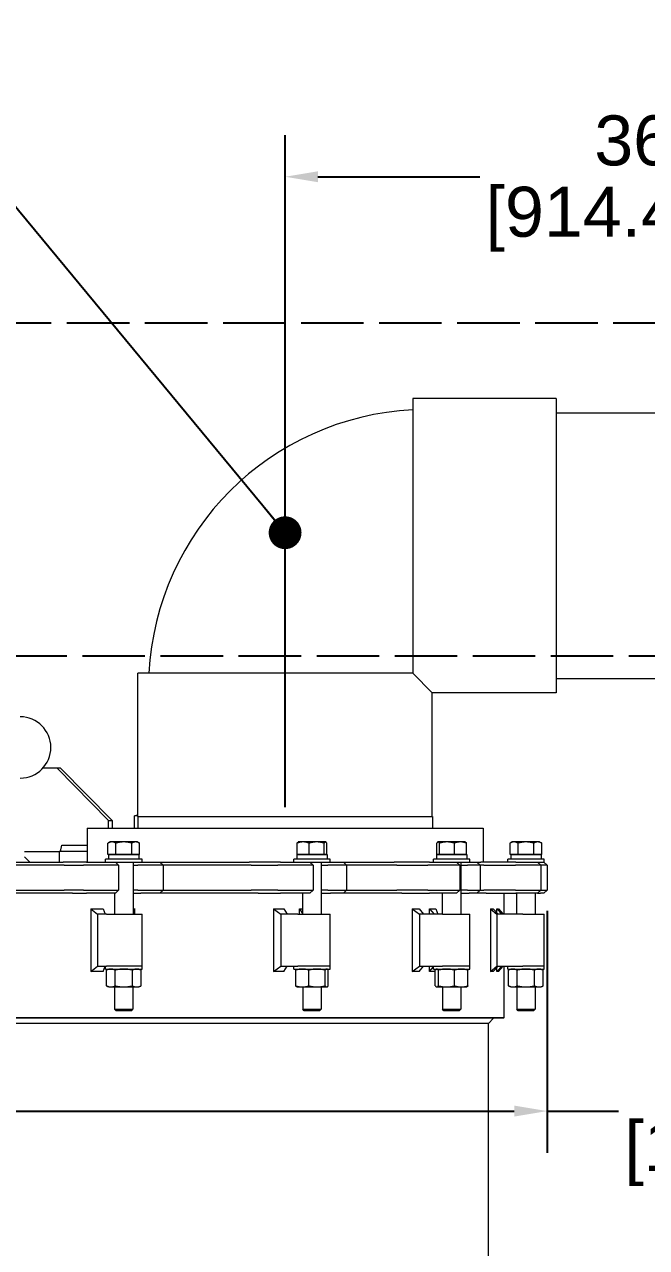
# Model space of a CAD drawing. Header units: inches. Extents: x 20 to 536, y 8 to 344.
# Drawn here: x 116.4 to 146.2, y 129.6 to 188.3 of the extents above; entities that cross this region are included whole.
import ezdxf

# ---------------------------------------------------------------- set-up
doc = ezdxf.new("R2010")
doc.units = ezdxf.units.IN
doc.header["$LTSCALE"] = 16
doc.header["$MEASUREMENT"] = 0
doc.linetypes.add('DASHED_SPACE', pattern=[0.2067, 0.1654, -0.0413])
for name, color, linetype, lineweight in [('Dimension (ANSI)', 7, 'Continuous', 25), ('Sketch Geometry (ANSI)', 7, 'Continuous', 25), ('Symbol (ANSI)', 7, 'Continuous', 25), ('Visible (ANSI)', 7, 'Continuous', 50)]:
    doc.layers.add(name, color=color, linetype=linetype, lineweight=lineweight)
doc.styles.add('MEMCOR Medium', font='arial.ttf')
doc.styles.add('Standard D-E', font='arial.ttf')
doc.dimstyles.new('Default (ANSI)', dxfattribs={"dimscale": 16, "dimtxt": 0.15, "dimasz": 0.098425, "dimexe": 0.125, "dimexo": 0.0625, "dimgap": 0.031496, "dimtad": 0, "dimtih": 1, "dimtoh": 1, "dimdec": 4, "dimrnd": 1e-08, "dimzin": 3, "dimdsep": 46, "dimlunit": 5, "dimtxsty": 'MEMCOR Medium', "dimcen": 0.09, "dimdle": 0.393701, "dimclrd": 256, "dimclre": 256, "dimclrt": 256, "dimadec": 0, "dimazin": 1, "dimtfac": 0.8, "dimtofl": 0, "dimtmove": 0, "dimatfit": 3, "dimfxl": 1, "dimfrac": 1, "dimtolj": 1, "dimtzin": 4, "dimlwd": -1, "dimlwe": -1, "dimarcsym": 0})
doc.dimstyles.new('in [mm] D-E NeptuneBenson', dxfattribs={"dimscale": 16, "dimtxt": 0.15, "dimasz": 0.098425, "dimexe": 0.125, "dimexo": 0.063, "dimgap": 0.031496, "dimtad": 0, "dimtih": 1, "dimtoh": 1, "dimdec": 4, "dimrnd": 1e-08, "dimzin": 3, "dimdsep": 46, "dimlunit": 5, "dimtxsty": 'Standard D-E', "dimcen": 0.09, "dimdle": 0.393701, "dimclrd": 256, "dimclre": 256, "dimclrt": 256, "dimadec": 1, "dimazin": 1, "dimtfac": 1, "dimtofl": 0, "dimtmove": 0, "dimatfit": 3, "dimfxl": 1, "dimfrac": 1, "dimtolj": 1, "dimtzin": 4, "dimlwd": -1, "dimlwe": -1, "dimarcsym": 0})
doc.dimstyles.new('in [mm] D-E NeptuneBenson$7', dxfattribs={"dimscale": 16, "dimtxt": 0.15, "dimasz": 0.098425, "dimexe": 0.125, "dimexo": 0.063, "dimgap": 0.031496, "dimtad": 0, "dimtih": 1, "dimtoh": 1, "dimdec": 4, "dimrnd": 1e-08, "dimzin": 3, "dimdsep": 46, "dimlunit": 5, "dimtxsty": 'Standard D-E', "dimcen": 0.09, "dimdle": 0.393701, "dimclrd": 256, "dimclre": 256, "dimclrt": 256, "dimadec": 1, "dimazin": 1, "dimtfac": 1, "dimtofl": 0, "dimtmove": 0, "dimatfit": 3, "dimfxl": 1, "dimfrac": 1, "dimtolj": 1, "dimtzin": 4, "dimlwd": -1, "dimlwe": -1, "dimarcsym": 0})

# ---------------------------------------------------------------- blocks, each defined once
blk = doc.blocks.new('*D21')
at = {"layer": 'Defpoints', "color": 0, "transparency": 16777216}
for p in [(128.869, 181.029), (164.869, 172.813), (128.869, 149.75)]:
    blk.add_point(p, dxfattribs=at)
at = {"layer": 'Dimension (ANSI)', "transparency": 16777216}
for p, q in [((128.869, 150.758), (128.869, 183.029)), ((164.869, 173.821), (164.869, 183.029)), ((130.444, 181.029), (138.203, 181.029)), ((163.294, 181.029), (155.536, 181.029))]:
    blk.add_line(p, q, dxfattribs=at)
for points in [[(130.444, 181.292), (130.444, 180.767), (128.869, 181.029)], [(163.294, 181.292), (163.294, 180.767), (164.869, 181.029)]]:
    blk.add_solid(points, dxfattribs=at)
at = {"layer": 'Dimension (ANSI)', "transparency": 16777216, "char_height": 2.4, "attachment_point": 5, "style": 'Standard D-E'}
for s, insert in [('\\A1; 36 in', (146.869, 182.759)), ('\\A1;[914.4 mm]', (146.869, 178.987))]:
    blk.add_mtext(s, dxfattribs=dict(at, insert=insert))
blk = doc.blocks.new('*D23')
at = {"layer": 'Defpoints', "color": 0, "transparency": 16777216}
for p in [(80.3, 146.78), (141.437, 146.78), (141.437, 136.165)]:
    blk.add_point(p, dxfattribs=at)
at = {"layer": 'Dimension (ANSI)', "transparency": 16777216}
for p, q in [((80.3, 145.78), (80.3, 134.165)), ((141.437, 145.78), (141.437, 134.165)), ((81.875, 136.165), (139.862, 136.165)), ((141.437, 136.165), (144.859, 136.165))]:
    blk.add_line(p, q, dxfattribs=at)
for points in [[(81.875, 136.428), (81.875, 135.903), (80.3, 136.165)], [(139.862, 136.428), (139.862, 135.903), (141.437, 136.165)]]:
    blk.add_solid(points, dxfattribs=at)
at = {"layer": 'Dimension (ANSI)', "transparency": 16777216, "char_height": 2.4, "attachment_point": 5, "style": 'MEMCOR Medium'}
for s, insert in [('\\A1; 61{\\H0.8x;\\S1#8;} in', (154.458, 138.634)), ('\\A1;[1552.9 mm]', (154.458, 134.123))]:
    blk.add_mtext(s, dxfattribs=dict(at, insert=insert))

msp = doc.modelspace()

# ---------------------------------------------------------------- linework, layer by layer
at = {"layer": 'Sketch Geometry (ANSI)', "linetype": 'DASHED_SPACE', "ltscale": 1.132117}
for p, q in [((24.8, 174.01031), (148.3565, 174.01031)), ((148.3565, 158.01031), (24.8, 158.01031))]:
    msp.add_line(p, q, dxfattribs=at)
at = {"layer": 'Visible (ANSI)', "linetype": 'Continuous', "lineweight": 18}
for p, q in [((134.99174, 170.37481), (134.99174, 157.18981)), ((141.86874, 170.37481), (134.99174, 170.37481)), ((141.86874, 170.37481), (141.86874, 156.25081)), ((141.86874, 169.68781), (157.61874, 169.68781)), ((134.99174, 157.18981), (121.80674, 157.18981)), ((121.80674, 150.31281), (121.80674, 157.18981)), ((134.99174, 157.18981), (135.93074, 156.25081)), ((141.86874, 156.93781), (157.61874, 156.93781)), ((141.86874, 156.25081), (135.93074, 156.25081)), ((135.93074, 150.31281), (135.93074, 156.25081)), ((117.93213, 152.62531), (117.24171, 152.62531)), ((118.10387, 152.62531), (117.93213, 152.62531)), ((117.93213, 152.62531), (120.39499, 150.12531)), ((120.56673, 150.12531), (118.10387, 152.62531)), ((121.80674, 150.37026), (121.65133, 150.33723)), ((120.39499, 150.12531), (120.56673, 150.12531)), ((120.39499, 149.75031), (120.39499, 150.12531)), ((120.56673, 150.12531), (120.56673, 149.75031)), ((121.80674, 150.33723), (121.65133, 150.33723)), ((121.65133, 149.75031), (121.65133, 150.33723)), ((121.80574, 150.31281), (135.93174, 150.31281)), ((121.80574, 150.31281), (121.80574, 149.75031)), ((135.93174, 150.31281), (135.93174, 149.75031)), ((119.36874, 149.75031), (138.36874, 149.75031)), ((119.36874, 149.75031), (119.36874, 148.12531)), ((138.36874, 149.75031), (138.36874, 148.12531)), ((116.36874, 148.62531), (118.02499, 148.62531)), ((119.36874, 148.62531), (118.02499, 148.62531)), ((118.02499, 148.62531), (118.02499, 148.12531)), ((118.10012, 148.62531), (118.15379, 148.93781)), ((118.15379, 148.93781), (119.36874, 148.93781)), ((120.37402, 148.48494), (120.37402, 149.03035)), ((120.4755, 149.08894), (120.37487, 149.03084)), ((120.56403, 149.08894), (120.4755, 149.08894)), ((121.13278, 149.08894), (120.56403, 149.08894)), ((120.75404, 148.48494), (120.75404, 149.03035)), ((121.70025, 149.08894), (121.13278, 149.08894)), ((121.51152, 148.48494), (121.51152, 149.03035)), ((121.7875, 149.08894), (121.70025, 149.08894)), ((121.7875, 149.08894), (121.88814, 149.03084)), ((121.88899, 148.48494), (121.88899, 149.03035)), ((129.44513, 148.48494), (129.44513, 149.03035)), ((129.50043, 149.08894), (129.49054, 149.08323)), ((129.73574, 149.08894), (129.50043, 149.08894)), ((130.38199, 149.08894), (129.73574, 149.08894)), ((130.02634, 148.48494), (130.02634, 149.03035)), ((130.80269, 149.08894), (130.38199, 149.08894)), ((130.73764, 148.48494), (130.73764, 149.03035)), ((130.81243, 149.08894), (130.80269, 149.08894)), ((130.81243, 149.08894), (130.82233, 149.08323)), ((130.86773, 148.48494), (130.86773, 149.03035)), ((136.14268, 148.48494), (136.14268, 149.03035)), ((136.19898, 149.08894), (136.18863, 149.08297)), ((136.20917, 149.08894), (136.19898, 149.08894)), ((136.63181, 149.08894), (136.20917, 149.08894)), ((136.27566, 148.48494), (136.27566, 149.03035)), ((137.27762, 149.08894), (136.63181, 149.08894)), ((136.98796, 148.48494), (136.98796, 149.03035)), ((137.51098, 149.08894), (137.27762, 149.08894)), ((137.51098, 149.08894), (137.52133, 149.08297)), ((137.56728, 148.48494), (137.56728, 149.03035)), ((139.66172, 148.48494), (139.66172, 149.03035)), ((139.7632, 149.08894), (139.66256, 149.03084)), ((139.85173, 149.08894), (139.7632, 149.08894)), ((140.42047, 149.08894), (139.85173, 149.08894)), ((140.04173, 148.48494), (140.04173, 149.03035)), ((140.98795, 149.08894), (140.42047, 149.08894)), ((140.79922, 148.48494), (140.79922, 149.03035)), ((141.0752, 149.08894), (140.98795, 149.08894)), ((141.0752, 149.08894), (141.17584, 149.03084)), ((141.17668, 148.48494), (141.17668, 149.03035)), ((113.31227, 148.12531), (118.23103, 148.12531)), ((116.36874, 148.37531), (116.61874, 148.12531)), ((119.01666, 148.12531), (118.23103, 148.12531)), ((119.34371, 148.12531), (119.01666, 148.12531)), ((119.34371, 148.12531), (120.4, 148.12531)), ((122.0065, 148.26594), (120.2565, 148.26594)), ((120.2565, 148.12531), (120.2565, 148.26594)), ((120.56403, 148.48494), (120.37402, 148.48494)), ((120.4, 148.12531), (120.66207, 148.12531)), ((120.402, 148.48494), (121.861, 148.48494)), ((120.402, 148.48494), (120.402, 148.26594)), ((120.4755, 148.48494), (120.4755, 148.48494)), ((120.75404, 148.48494), (120.56403, 148.48494)), ((120.66207, 148.12531), (120.72677, 148.12531)), ((120.72677, 148.12531), (120.88177, 147.97031)), ((120.72677, 148.12531), (121.94543, 148.12531)), ((121.13278, 148.48494), (120.75404, 148.48494)), ((121.51152, 148.48494), (121.13278, 148.48494)), ((121.70025, 148.48494), (121.51152, 148.48494)), ((121.579, 148.12531), (121.579, 145.62531)), ((121.88899, 148.48494), (121.70025, 148.48494)), ((121.7875, 148.48494), (121.7875, 148.48494)), ((121.861, 148.48494), (121.861, 148.26594)), ((121.95204, 148.12531), (121.94543, 148.12531)), ((121.95204, 148.12531), (122.07598, 148.12531)), ((122.0065, 148.12531), (122.0065, 148.26594)), ((122.07598, 148.12531), (122.33256, 148.12531)), ((122.33256, 148.12531), (122.86213, 148.12531)), ((122.86213, 148.12531), (127.14887, 148.12531)), ((122.86213, 148.12531), (123.01713, 147.97031)), ((128.02683, 148.12531), (127.14887, 148.12531)), ((128.64147, 148.12531), (128.02683, 148.12531)), ((128.64147, 148.12531), (129.80995, 148.12531)), ((131.03143, 148.26594), (129.28143, 148.26594)), ((129.28143, 148.12531), (129.28143, 148.26594)), ((129.42693, 148.48494), (130.88593, 148.48494)), ((129.42693, 148.48494), (129.42693, 148.26594)), ((129.73574, 148.48494), (129.44513, 148.48494)), ((129.50043, 148.48494), (129.50043, 148.48494)), ((130.02634, 148.48494), (129.73574, 148.48494)), ((129.80995, 148.12531), (130.0265, 148.12531)), ((130.38199, 148.48494), (130.02634, 148.48494)), ((130.0265, 148.12531), (130.06224, 148.12531)), ((130.06224, 148.12531), (130.21724, 147.97031)), ((130.06224, 148.12531), (131.03112, 148.12531)), ((130.73764, 148.48494), (130.38199, 148.48494)), ((130.60393, 148.12531), (130.60393, 145.62531)), ((130.80269, 148.48494), (130.73764, 148.48494)), ((130.86773, 148.48494), (130.80269, 148.48494)), ((130.81243, 148.48494), (130.81243, 148.48494)), ((130.88593, 148.48494), (130.88593, 148.26594)), ((131.04353, 148.12531), (131.03112, 148.12531)), ((131.03143, 148.12531), (131.03143, 148.26594)), ((131.04353, 148.12531), (131.17913, 148.12531)), ((131.17913, 148.12531), (131.38539, 148.12531)), ((131.38539, 148.12531), (131.66587, 148.12531)), ((131.66587, 148.12531), (134.10307, 148.12531)), ((131.66587, 148.12531), (131.82087, 147.97031)), ((134.96748, 148.12531), (134.10307, 148.12531)), ((135.79558, 148.12531), (134.96748, 148.12531)), ((135.79558, 148.12531), (136.93531, 148.12531)), ((137.72998, 148.26594), (135.97998, 148.26594)), ((135.97998, 148.12531), (135.97998, 148.26594)), ((136.12548, 148.48494), (137.58448, 148.48494)), ((136.12548, 148.48494), (136.12548, 148.26594)), ((136.20917, 148.48494), (136.14268, 148.48494)), ((136.19898, 148.48494), (136.19898, 148.48494)), ((136.27566, 148.48494), (136.20917, 148.48494)), ((136.63181, 148.48494), (136.27566, 148.48494)), ((136.98796, 148.48494), (136.63181, 148.48494)), ((136.93531, 148.12531), (137.08023, 148.12531)), ((137.27762, 148.48494), (136.98796, 148.48494)), ((137.08023, 148.12531), (137.09415, 148.12531)), ((137.09415, 148.12531), (137.24915, 147.97031)), ((137.09415, 148.12531), (137.72998, 148.12531)), ((137.56728, 148.48494), (137.27762, 148.48494)), ((137.30248, 148.12531), (137.30248, 145.62531)), ((137.51098, 148.48494), (137.51098, 148.48494)), ((137.58448, 148.48494), (137.58448, 148.26594)), ((137.72998, 148.12531), (137.72998, 148.26594)), ((137.72998, 148.12531), (137.83256, 148.12531)), ((137.83256, 148.12531), (137.96361, 148.12531)), ((137.96361, 148.12531), (138.06308, 148.12531)), ((138.06308, 148.12531), (138.25488, 148.12531)), ((138.06308, 148.12531), (138.21808, 147.97031)), ((139.00146, 148.12531), (138.25488, 148.12531)), ((139.94315, 148.12531), (139.00146, 148.12531)), ((141.2942, 148.26594), (139.5442, 148.26594)), ((139.5442, 148.12531), (139.5442, 148.26594)), ((139.85173, 148.48494), (139.66172, 148.48494)), ((139.6897, 148.48494), (141.1487, 148.48494)), ((139.6897, 148.48494), (139.6897, 148.42921)), ((139.7632, 148.48494), (139.7632, 148.48494)), ((140.04173, 148.48494), (139.85173, 148.48494)), ((139.94315, 148.12531), (140.91666, 148.12531)), ((140.42047, 148.48494), (140.04173, 148.48494)), ((140.79922, 148.48494), (140.42047, 148.48494)), ((140.98795, 148.48494), (140.79922, 148.48494)), ((140.91666, 148.12531), (140.97246, 148.12531)), ((140.97246, 148.12531), (140.97434, 148.12531)), ((140.97434, 148.12531), (141.12934, 147.97031)), ((140.97434, 148.12531), (141.2942, 148.12531)), ((141.17668, 148.48494), (140.98795, 148.48494)), ((141.0752, 148.48494), (141.0752, 148.48494)), ((141.1487, 148.48494), (141.1487, 148.26594)), ((141.28217, 148.12531), (141.43717, 147.97031)), ((141.2942, 148.12531), (141.2942, 148.26594)), ((118.27129, 147.97031), (113.32563, 147.97031)), ((118.27129, 147.97031), (118.87101, 147.97031)), ((118.87101, 147.97031), (119.19805, 147.97031)), ((120.44811, 147.97031), (119.19805, 147.97031)), ((120.71149, 147.97031), (120.44811, 147.97031)), ((120.88177, 147.97031), (120.71149, 147.97031)), ((120.88177, 147.97031), (120.88177, 146.78031)), ((121.579, 147.97031), (121.80639, 147.97031)), ((122.13254, 147.97031), (121.80639, 147.97031)), ((122.39042, 147.97031), (122.13254, 147.97031)), ((123.01713, 147.97031), (122.39042, 147.97031)), ((127.23789, 147.97031), (123.01713, 147.97031)), ((123.01713, 147.97031), (123.01713, 146.78031)), ((127.23789, 147.97031), (127.90809, 147.97031)), ((127.90809, 147.97031), (128.52273, 147.97031)), ((129.90556, 147.97031), (128.52273, 147.97031)), ((130.1232, 147.97031), (129.90556, 147.97031)), ((130.21724, 147.97031), (130.1232, 147.97031)), ((130.21724, 147.97031), (130.21724, 146.78031)), ((130.60393, 147.97031), (130.92479, 147.97031)), ((131.28165, 147.97031), (130.92479, 147.97031)), ((131.48894, 147.97031), (131.28165, 147.97031)), ((131.82087, 147.97031), (131.48894, 147.97031)), ((134.23013, 147.97031), (131.82087, 147.97031)), ((131.82087, 147.97031), (131.82087, 146.78031)), ((134.23013, 147.97031), (134.88998, 147.97031)), ((134.88998, 147.97031), (135.71808, 147.97031)), ((137.06688, 147.97031), (135.71808, 147.97031)), ((137.21253, 147.97031), (137.06688, 147.97031)), ((137.24915, 147.97031), (137.21253, 147.97031)), ((137.24915, 147.97031), (137.24915, 146.78031)), ((137.30248, 147.97031), (137.62415, 147.97031)), ((137.96865, 147.97031), (137.62415, 147.97031)), ((138.10036, 147.97031), (137.96865, 147.97031)), ((138.21808, 147.97031), (138.10036, 147.97031)), ((138.40463, 147.97031), (138.21808, 147.97031)), ((138.21808, 147.97031), (138.21808, 146.78031)), ((138.40463, 147.97031), (138.97454, 147.97031)), ((138.97454, 147.97031), (139.91623, 147.97031)), ((141.06832, 147.97031), (139.91623, 147.97031)), ((141.1244, 147.97031), (141.06832, 147.97031)), ((141.12934, 147.97031), (141.1244, 147.97031)), ((141.387, 147.97031), (141.12934, 147.97031)), ((141.12934, 147.97031), (141.12934, 146.78031)), ((141.42724, 147.97031), (141.387, 147.97031)), ((141.43717, 147.97031), (141.42724, 147.97031)), ((141.43717, 147.97031), (141.43717, 146.78031)), ((118.67738, 146.62531), (112.90604, 146.62531)), ((113.32563, 146.78031), (118.27129, 146.78031)), ((118.87101, 146.78031), (118.27129, 146.78031)), ((118.67738, 146.62531), (119.01666, 146.62531)), ((119.19805, 146.78031), (118.87101, 146.78031)), ((119.01666, 146.62531), (119.34371, 146.62531)), ((119.19805, 146.78031), (120.44811, 146.78031)), ((120.4, 146.62531), (119.34371, 146.62531)), ((120.66207, 146.62531), (120.4, 146.62531)), ((120.44811, 146.78031), (120.71149, 146.78031)), ((120.72677, 146.62531), (120.66207, 146.62531)), ((120.684, 146.62531), (120.684, 145.62531)), ((120.71149, 146.78031), (120.88177, 146.78031)), ((120.72677, 146.62531), (120.88177, 146.78031)), ((121.80639, 146.78031), (121.579, 146.78031)), ((121.579, 146.62531), (121.59264, 146.62531)), ((121.59264, 146.62531), (121.95204, 146.62531)), ((121.80639, 146.78031), (122.13254, 146.78031)), ((122.07598, 146.62531), (121.95204, 146.62531)), ((122.33256, 146.62531), (122.07598, 146.62531)), ((122.13254, 146.78031), (122.39042, 146.78031)), ((122.86213, 146.62531), (122.33256, 146.62531)), ((122.39042, 146.78031), (123.01713, 146.78031)), ((122.86213, 146.62531), (123.01713, 146.78031)), ((127.5815, 146.62531), (122.86213, 146.62531)), ((123.01713, 146.78031), (127.23789, 146.78031)), ((127.90809, 146.78031), (127.23789, 146.78031)), ((127.5815, 146.62531), (128.02683, 146.62531)), ((128.52273, 146.78031), (127.90809, 146.78031)), ((128.02683, 146.62531), (128.64147, 146.62531)), ((128.52273, 146.78031), (129.90556, 146.78031)), ((129.80995, 146.62531), (128.64147, 146.62531)), ((129.70893, 146.62531), (129.70893, 145.62531)), ((130.0265, 146.62531), (129.80995, 146.62531)), ((129.90556, 146.78031), (130.1232, 146.78031)), ((130.06224, 146.62531), (130.0265, 146.62531)), ((130.06224, 146.62531), (130.21724, 146.78031)), ((130.1232, 146.78031), (130.21724, 146.78031)), ((130.92479, 146.78031), (130.60393, 146.78031)), ((130.60393, 146.62531), (131.04353, 146.62531)), ((130.92479, 146.78031), (131.28165, 146.78031)), ((131.17913, 146.62531), (131.04353, 146.62531)), ((131.38539, 146.62531), (131.17913, 146.62531)), ((131.28165, 146.78031), (131.48894, 146.78031)), ((131.66587, 146.62531), (131.38539, 146.62531)), ((131.48894, 146.78031), (131.82087, 146.78031)), ((131.66587, 146.62531), (131.82087, 146.78031)), ((134.46982, 146.62531), (131.66587, 146.62531)), ((131.82087, 146.78031), (134.23013, 146.78031)), ((134.88998, 146.78031), (134.23013, 146.78031)), ((134.46982, 146.62531), (134.96748, 146.62531)), ((135.71808, 146.78031), (134.88998, 146.78031)), ((134.96748, 146.62531), (135.79558, 146.62531)), ((135.71808, 146.78031), (137.06688, 146.78031)), ((136.93531, 146.62531), (135.79558, 146.62531)), ((136.40748, 146.62531), (136.40748, 145.62531)), ((137.08023, 146.62531), (136.93531, 146.62531)), ((137.06688, 146.78031), (137.21253, 146.78031)), ((137.09415, 146.62531), (137.08023, 146.62531)), ((137.09415, 146.62531), (137.24915, 146.78031)), ((137.21253, 146.78031), (137.24915, 146.78031)), ((137.62415, 146.78031), (137.30248, 146.78031)), ((137.30248, 146.62531), (137.70165, 146.62531)), ((137.62415, 146.78031), (137.96865, 146.78031)), ((137.83256, 146.62531), (137.70165, 146.62531)), ((137.96361, 146.62531), (137.83256, 146.62531)), ((138.06308, 146.62531), (137.96361, 146.62531)), ((137.96865, 146.78031), (138.10036, 146.78031)), ((138.06308, 146.62531), (138.21808, 146.78031)), ((138.51149, 146.62531), (138.06308, 146.62531)), ((138.10036, 146.78031), (138.21808, 146.78031)), ((138.21808, 146.78031), (138.40463, 146.78031)), ((138.97454, 146.78031), (138.40463, 146.78031)), ((138.51149, 146.62531), (139.00146, 146.62531)), ((139.91623, 146.78031), (138.97454, 146.78031)), ((139.00146, 146.62531), (139.94315, 146.62531)), ((139.37007, 145.62531), (139.37007, 146.62531)), ((139.91623, 146.78031), (141.06832, 146.78031)), ((140.91666, 146.62531), (139.94315, 146.62531)), ((139.9717, 146.62531), (139.9717, 145.62531)), ((140.8667, 146.62531), (140.8667, 145.62531)), ((140.97246, 146.62531), (140.91666, 146.62531)), ((140.97434, 146.62531), (140.97246, 146.62531)), ((140.97434, 146.62531), (141.12934, 146.78031)), ((140.97434, 146.62531), (141.12332, 146.62531)), ((141.06832, 146.78031), (141.1244, 146.78031)), ((141.23375, 146.62531), (141.12332, 146.62531)), ((141.1244, 146.78031), (141.12934, 146.78031)), ((141.12934, 146.78031), (141.387, 146.78031)), ((141.27378, 146.62531), (141.23375, 146.62531)), ((141.28217, 146.62531), (141.27378, 146.62531)), ((141.28217, 146.62531), (141.43717, 146.78031)), ((141.387, 146.78031), (141.42724, 146.78031)), ((141.42724, 146.78031), (141.43717, 146.78031)), ((119.55211, 145.87521), (119.55211, 142.87541)), ((119.55211, 145.87521), (120.14953, 145.87521)), ((119.55211, 145.87521), (119.87546, 145.62531)), ((120.14953, 145.87521), (120.23091, 145.62531)), ((121.579, 145.87521), (121.66623, 145.87521)), ((121.66623, 145.87521), (121.579, 145.72623)), ((121.66623, 145.62531), (121.66623, 145.87521)), ((128.31304, 145.87521), (128.31304, 142.87541)), ((128.31304, 145.87521), (128.80657, 145.87521)), ((128.31304, 145.87521), (128.67084, 145.62531)), ((128.80657, 145.87521), (128.96387, 145.62531)), ((129.56596, 145.87521), (129.70893, 145.65729)), ((129.56596, 145.62531), (129.56596, 145.87521)), ((129.56596, 145.87521), (129.70893, 145.87521)), ((134.96993, 145.87521), (134.96993, 142.87541)), ((134.96993, 145.87521), (135.30005, 145.87521)), ((134.96993, 145.87521), (135.31902, 145.62531)), ((135.30005, 145.87521), (135.51429, 145.62531)), ((135.79571, 145.87521), (136.01429, 145.62531)), ((135.79571, 145.62531), (135.79571, 145.87521)), ((135.79571, 145.87521), (136.09483, 145.87521)), ((136.09483, 145.87521), (136.19402, 145.62531)), ((138.71986, 145.87521), (138.71986, 142.87541)), ((138.71986, 145.87521), (138.84675, 145.87521)), ((138.71986, 145.87521), (139.01814, 145.62531)), ((138.84675, 145.87521), (139.09209, 145.62531)), ((139.01889, 145.87521), (139.26574, 145.62531)), ((139.01889, 145.69987), (139.01889, 145.87521)), ((139.01889, 145.87521), (139.11053, 145.87521)), ((139.11053, 145.87521), (139.32202, 145.62531)), ((120.30927, 145.62531), (119.87546, 145.62531)), ((119.87546, 145.62531), (119.87546, 143.12531)), ((120.30927, 145.62531), (122.0065, 145.62531)), ((122.0065, 143.12531), (122.0065, 145.62531)), ((129.48614, 145.62531), (128.67084, 145.62531)), ((128.67084, 145.62531), (128.67084, 143.12531)), ((129.48614, 145.62531), (131.03143, 145.62531)), ((131.03143, 143.12531), (131.03143, 145.62531)), ((136.41748, 145.62531), (135.31902, 145.62531)), ((135.31902, 145.62531), (135.31902, 143.12531)), ((136.41748, 145.62531), (137.72998, 145.62531)), ((137.72998, 143.12531), (137.72998, 145.62531)), ((140.26726, 145.62531), (139.01814, 145.62531)), ((139.01814, 145.62531), (139.01814, 143.12531)), ((140.26726, 145.62531), (141.2942, 145.62531)), ((141.2942, 143.12531), (141.2942, 145.62531)), ((119.55211, 142.87541), (119.87546, 143.12531)), ((120.14953, 142.87541), (119.55211, 142.87541)), ((119.87546, 143.12531), (120.30927, 143.12531)), ((120.14953, 142.87541), (120.23091, 143.12531)), ((120.2565, 142.98469), (120.2565, 143.12531)), ((120.2565, 142.98469), (122.0065, 142.98469)), ((120.30128, 142.17755), (120.30128, 142.93282)), ((120.4125, 142.98469), (120.3022, 142.93325)), ((122.0065, 143.12531), (120.30927, 143.12531)), ((122.0065, 143.12531), (120.30927, 143.12531)), ((120.71779, 142.17755), (120.71779, 142.93282)), ((121.54801, 142.17755), (121.54801, 142.93282)), ((121.8505, 142.98469), (121.96081, 142.93325)), ((121.96173, 142.17755), (121.96173, 142.93282)), ((122.0065, 142.98469), (122.0065, 143.12531)), ((128.31304, 142.87541), (128.67084, 143.12531)), ((128.80657, 142.87541), (128.31304, 142.87541)), ((128.67084, 143.12531), (129.48614, 143.12531)), ((128.80657, 142.87541), (128.96387, 143.12531)), ((129.28143, 142.98469), (129.28143, 143.12531)), ((129.28143, 142.98469), (131.03143, 142.98469)), ((129.37682, 142.17755), (129.37682, 142.93282)), ((129.43743, 142.98469), (129.42659, 142.97963)), ((131.03143, 143.12531), (129.48614, 143.12531)), ((131.03143, 143.12531), (129.48614, 143.12531)), ((130.01385, 142.17755), (130.01385, 142.93282)), ((130.79346, 142.17755), (130.79346, 142.93282)), ((130.87543, 142.98469), (130.88628, 142.97963)), ((130.93604, 142.17755), (130.93604, 142.93282)), ((131.03143, 142.98469), (131.03143, 143.12531)), ((134.96993, 142.87541), (135.31902, 143.12531)), ((135.30005, 142.87541), (134.96993, 142.87541)), ((135.30005, 142.87541), (135.51429, 143.12531)), ((135.31902, 143.12531), (136.41748, 143.12531)), ((135.79571, 142.87541), (135.79571, 143.12531)), ((135.79571, 142.87541), (135.97998, 143.08609)), ((136.07427, 142.87541), (135.79571, 142.87541)), ((135.97998, 142.98469), (135.97998, 143.12531)), ((135.97998, 142.98469), (137.72998, 142.98469)), ((136.07427, 142.17755), (136.07427, 142.93282)), ((136.13598, 142.98469), (136.12464, 142.9794)), ((136.22002, 142.17755), (136.22002, 142.93282)), ((137.72998, 143.12531), (136.41748, 143.12531)), ((137.72998, 143.12531), (136.41748, 143.12531)), ((137.00073, 142.17755), (137.00073, 142.93282)), ((137.57398, 142.98469), (137.58532, 142.9794)), ((137.63569, 142.17755), (137.63569, 142.93282)), ((137.72998, 142.98469), (137.72998, 143.12531)), ((138.71986, 142.87541), (139.01814, 143.12531)), ((138.84675, 142.87541), (138.71986, 142.87541)), ((138.84675, 142.87541), (139.09209, 143.12531)), ((139.01814, 143.12531), (140.26726, 143.12531)), ((139.01889, 142.87541), (139.26574, 143.12531)), ((139.01889, 142.87541), (139.01889, 143.05075)), ((139.11053, 142.87541), (139.01889, 142.87541)), ((139.11053, 142.87541), (139.32202, 143.12531)), ((139.37007, 140.65656), (139.37007, 143.12531)), ((139.5442, 142.98469), (139.5442, 143.12531)), ((139.5442, 142.98469), (141.2942, 142.98469)), ((139.58897, 142.17755), (139.58897, 142.93282)), ((139.7002, 142.98469), (139.5899, 142.93325)), ((140.00548, 142.17755), (140.00548, 142.93282)), ((141.2942, 143.12531), (140.26726, 143.12531)), ((141.2942, 143.12531), (140.26726, 143.12531)), ((140.83571, 142.17755), (140.83571, 142.93282)), ((141.1382, 142.98469), (141.2485, 142.93325)), ((141.24943, 142.17755), (141.24943, 142.93282)), ((141.2942, 142.98469), (141.2942, 143.12531)), ((120.4125, 142.12569), (120.3022, 142.17712)), ((120.4125, 142.12569), (120.50953, 142.12569)), ((120.50953, 142.12569), (121.1329, 142.12569)), ((120.694, 142.12569), (120.694, 141.05105)), ((121.1329, 142.12569), (121.75487, 142.12569)), ((121.569, 142.12569), (121.569, 141.05105)), ((121.75487, 142.12569), (121.8505, 142.12569)), ((121.8505, 142.12569), (121.96081, 142.17712)), ((129.43743, 142.12569), (129.42659, 142.13074)), ((129.43743, 142.12569), (129.69534, 142.12569)), ((129.69534, 142.12569), (130.40366, 142.12569)), ((129.71893, 142.12569), (129.71893, 141.05105)), ((130.40366, 142.12569), (130.86475, 142.12569)), ((130.59393, 142.12569), (130.59393, 141.05105)), ((130.86475, 142.12569), (130.87543, 142.12569)), ((130.87543, 142.12569), (130.88628, 142.13074)), ((136.13598, 142.12569), (136.12464, 142.13098)), ((136.13598, 142.12569), (136.14715, 142.12569)), ((136.14715, 142.12569), (136.61038, 142.12569)), ((136.41748, 142.12569), (136.41748, 141.05105)), ((136.61038, 142.12569), (137.31821, 142.12569)), ((137.29248, 142.12569), (137.29248, 141.05105)), ((137.31821, 142.12569), (137.57398, 142.12569)), ((137.57398, 142.12569), (137.58532, 142.13098)), ((139.7002, 142.12569), (139.5899, 142.17712)), ((139.7002, 142.12569), (139.79723, 142.12569)), ((139.79723, 142.12569), (140.4206, 142.12569)), ((139.9817, 142.12569), (139.9817, 141.05105)), ((140.4206, 142.12569), (141.04257, 142.12569)), ((140.8567, 142.12569), (140.8567, 141.05105)), ((141.04257, 142.12569), (141.1382, 142.12569)), ((141.1382, 142.12569), (141.2485, 142.17712)), ((120.694, 141.05105), (121.569, 141.05105)), ((120.76217, 140.98494), (120.694, 141.05105)), ((121.50084, 140.98494), (120.76217, 140.98494)), ((121.50084, 140.98494), (121.569, 141.05105)), ((129.71893, 141.05105), (130.59393, 141.05105)), ((129.78709, 140.98494), (129.71893, 141.05105)), ((130.52577, 140.98494), (129.78709, 140.98494)), ((130.52577, 140.98494), (130.59393, 141.05105)), ((136.41748, 141.05105), (137.29248, 141.05105)), ((136.48564, 140.98494), (136.41748, 141.05105)), ((137.22432, 140.98494), (136.48564, 140.98494)), ((137.22432, 140.98494), (137.29248, 141.05105)), ((139.9817, 141.05105), (140.8567, 141.05105)), ((140.04986, 140.98494), (139.9817, 141.05105)), ((140.78854, 140.98494), (140.04986, 140.98494)), ((140.78854, 140.98494), (140.8567, 141.05105)), ((82.3674, 140.65656), (139.37007, 140.65656)), ((139.33881, 140.62531), (82.39865, 140.62531)), ((138.61816, 140.37531), (83.11671, 140.37531)), ((138.61816, 140.37531), (138.86814, 140.62531)), ((138.62076, 118.9791), (138.62076, 140.37791))]:
    msp.add_line(p, q, dxfattribs=at)
for centre, radius, start, end in [((135.67874, 156.50281), 13.356, 92.948456, 177.051544), ((116.16306, 153.62537), 1.47092, 270, 90)]:
    msp.add_arc(centre, radius, start, end, dxfattribs=at)
for centre, start_param, end_param in [((140.4192, 148.42119), 4.71038716, 4.74986126), ((140.4192, 148.11069), 4.67285257, 4.67479223)]:
    msp.add_ellipse(centre, major_axis=(0.00146, -4.1372), ratio=0.17632663, start_param=start_param, end_param=end_param, dxfattribs=at)
for points, weights in [([(120.56403, 149.08894), (120.47585, 149.08894), (120.37402, 149.03035)], [1, 1.0379548493, 1]), ([(120.37402, 149.03035), (120.37445, 149.03059), (120.37487, 149.03084)], [1, 1.00015275945, 1.00030428927]), ([(120.75404, 149.03035), (120.65221, 149.08894), (120.56403, 149.08894)], [1, 1.0379548493, 1]), ([(121.13278, 149.08894), (120.957, 149.08894), (120.75404, 149.03035)], [1, 1.0379548493, 1]), ([(121.51152, 149.03035), (121.30855, 149.08894), (121.13278, 149.08894)], [1, 1.0379548493, 1]), ([(121.70025, 149.08894), (121.61266, 149.08894), (121.51152, 149.03035)], [1, 1.0379548493, 1]), ([(121.88899, 149.03035), (121.78784, 149.08894), (121.70025, 149.08894)], [1, 1.0379548493, 1]), ([(129.73574, 149.08894), (129.60087, 149.08894), (129.44513, 149.03035)], [1, 1.0379548493, 1]), ([(129.44513, 149.03035), (129.4693, 149.07097), (129.49054, 149.08323)], [1, 1.02600759169, 1.01637310665]), ([(130.02634, 149.03035), (129.87061, 149.08894), (129.73574, 149.08894)], [1, 1.0379548493, 1]), ([(130.38199, 149.08894), (130.21694, 149.08894), (130.02634, 149.03035)], [1, 1.0379548493, 1]), ([(130.73764, 149.03035), (130.54705, 149.08894), (130.38199, 149.08894)], [1, 1.0379548493, 1]), ([(130.80269, 149.08894), (130.7725, 149.08894), (130.73764, 149.03035)], [1, 1.0379548493, 1]), ([(130.86773, 149.03035), (130.83287, 149.08894), (130.80269, 149.08894)], [1, 1.0379548493, 1]), ([(136.20917, 149.08894), (136.17831, 149.08894), (136.14268, 149.03035)], [1, 1.0379548493, 1]), ([(136.27566, 149.03035), (136.24003, 149.08894), (136.20917, 149.08894)], [1, 1.0379548493, 1]), ([(136.63181, 149.08894), (136.46652, 149.08894), (136.27566, 149.03035)], [1, 1.0379548493, 1]), ([(136.98796, 149.03035), (136.7971, 149.08894), (136.63181, 149.08894)], [1, 1.0379548493, 1]), ([(137.27762, 149.08894), (137.14319, 149.08894), (136.98796, 149.03035)], [1, 1.0379548493, 1]), ([(137.56728, 149.03035), (137.41205, 149.08894), (137.27762, 149.08894)], [1, 1.0379548493, 1]), ([(137.52133, 149.08297), (137.54284, 149.07055), (137.56728, 149.03035)], [1.01657159114, 1.02573438582, 1]), ([(139.85173, 149.08894), (139.76354, 149.08894), (139.66172, 149.03035)], [1, 1.0379548493, 1]), ([(139.66172, 149.03035), (139.66214, 149.03059), (139.66256, 149.03084)], [1, 1.00015275945, 1.00030428927]), ([(140.04173, 149.03035), (139.93991, 149.08894), (139.85173, 149.08894)], [1, 1.0379548493, 1]), ([(140.42047, 149.08894), (140.2447, 149.08894), (140.04173, 149.03035)], [1, 1.0379548493, 1]), ([(140.79922, 149.03035), (140.59625, 149.08894), (140.42047, 149.08894)], [1, 1.0379548493, 1]), ([(140.98795, 149.08894), (140.90036, 149.08894), (140.79922, 149.03035)], [1, 1.0379548493, 1]), ([(141.17668, 149.03035), (141.07554, 149.08894), (140.98795, 149.08894)], [1, 1.0379548493, 1]), ([(120.50953, 142.98469), (120.41288, 142.98469), (120.30128, 142.93282)], [1, 1.0379548493, 1]), ([(120.30128, 142.93282), (120.30174, 142.93304), (120.3022, 142.93325)], [1, 1.00015275945, 1.00030428927]), ([(120.71779, 142.93282), (120.60618, 142.98469), (120.50953, 142.98469)], [1, 1.0379548493, 1]), ([(121.1329, 142.98469), (120.94024, 142.98469), (120.71779, 142.93282)], [1, 1.0379548493, 1]), ([(121.54801, 142.93282), (121.32555, 142.98469), (121.1329, 142.98469)], [1, 1.0379548493, 1]), ([(121.75487, 142.98469), (121.65887, 142.98469), (121.54801, 142.93282)], [1, 1.0379548493, 1]), ([(121.96173, 142.93282), (121.85088, 142.98469), (121.75487, 142.98469)], [1, 1.0379548493, 1]), ([(129.69534, 142.98469), (129.54752, 142.98469), (129.37682, 142.93282)], [1, 1.0379548493, 1]), ([(129.37682, 142.93282), (129.40331, 142.96877), (129.42659, 142.97963)], [1, 1.02600759169, 1.01637310665]), ([(130.01385, 142.93282), (129.84316, 142.98469), (129.69534, 142.98469)], [1, 1.0379548493, 1]), ([(130.40366, 142.98469), (130.22275, 142.98469), (130.01385, 142.93282)], [1, 1.0379548493, 1]), ([(130.79346, 142.93282), (130.58456, 142.98469), (130.40366, 142.98469)], [1, 1.0379548493, 1]), ([(130.86475, 142.98469), (130.83166, 142.98469), (130.79346, 142.93282)], [1, 1.0379548493, 1]), ([(130.93604, 142.93282), (130.89784, 142.98469), (130.86475, 142.98469)], [1, 1.0379548493, 1]), ([(136.14715, 142.98469), (136.11332, 142.98469), (136.07427, 142.93282)], [1, 1.0379548493, 1]), ([(136.22002, 142.93282), (136.18097, 142.98469), (136.14715, 142.98469)], [1, 1.0379548493, 1]), ([(136.61038, 142.98469), (136.42921, 142.98469), (136.22002, 142.93282)], [1, 1.0379548493, 1]), ([(137.00073, 142.93282), (136.79154, 142.98469), (136.61038, 142.98469)], [1, 1.0379548493, 1]), ([(137.31821, 142.98469), (137.17087, 142.98469), (137.00073, 142.93282)], [1, 1.0379548493, 1]), ([(137.63569, 142.93282), (137.46555, 142.98469), (137.31821, 142.98469)], [1, 1.0379548493, 1]), ([(137.58532, 142.9794), (137.60889, 142.96841), (137.63569, 142.93282)], [1.01657159114, 1.02573438582, 1]), ([(139.79723, 142.98469), (139.70058, 142.98469), (139.58897, 142.93282)], [1, 1.0379548493, 1]), ([(139.58897, 142.93282), (139.58944, 142.93304), (139.5899, 142.93325)], [1, 1.00015275945, 1.00030428927]), ([(140.00548, 142.93282), (139.89388, 142.98469), (139.79723, 142.98469)], [1, 1.0379548493, 1]), ([(140.4206, 142.98469), (140.22794, 142.98469), (140.00548, 142.93282)], [1, 1.0379548493, 1]), ([(140.83571, 142.93282), (140.61325, 142.98469), (140.4206, 142.98469)], [1, 1.0379548493, 1]), ([(141.04257, 142.98469), (140.94657, 142.98469), (140.83571, 142.93282)], [1, 1.0379548493, 1]), ([(141.24943, 142.93282), (141.13857, 142.98469), (141.04257, 142.98469)], [1, 1.0379548493, 1]), ([(120.3022, 142.17712), (120.30174, 142.17734), (120.30128, 142.17755)], [1.00030428927, 1.00015275945, 1]), ([(120.30128, 142.17755), (120.41288, 142.12569), (120.50953, 142.12569)], [1, 1.0379548493, 1]), ([(120.50953, 142.12569), (120.60618, 142.12569), (120.71779, 142.17755)], [1, 1.0379548493, 1]), ([(120.71779, 142.17755), (120.94024, 142.12569), (121.1329, 142.12569)], [1, 1.0379548493, 1]), ([(121.1329, 142.12569), (121.32555, 142.12569), (121.54801, 142.17755)], [1, 1.0379548493, 1]), ([(121.54801, 142.17755), (121.65887, 142.12569), (121.75487, 142.12569)], [1, 1.0379548493, 1]), ([(121.75487, 142.12569), (121.85088, 142.12569), (121.96173, 142.17755)], [1, 1.0379548493, 1]), ([(129.42659, 142.13074), (129.40331, 142.1416), (129.37682, 142.17755)], [1.01637310665, 1.02600759169, 1]), ([(129.37682, 142.17755), (129.54752, 142.12569), (129.69534, 142.12569)], [1, 1.0379548493, 1]), ([(129.69534, 142.12569), (129.84316, 142.12569), (130.01385, 142.17755)], [1, 1.0379548493, 1]), ([(130.01385, 142.17755), (130.22275, 142.12569), (130.40366, 142.12569)], [1, 1.0379548493, 1]), ([(130.40366, 142.12569), (130.58456, 142.12569), (130.79346, 142.17755)], [1, 1.0379548493, 1]), ([(130.79346, 142.17755), (130.83166, 142.12569), (130.86475, 142.12569)], [1, 1.0379548493, 1]), ([(130.86475, 142.12569), (130.89784, 142.12569), (130.93604, 142.17755)], [1, 1.0379548493, 1]), ([(136.07427, 142.17755), (136.11332, 142.12569), (136.14715, 142.12569)], [1, 1.0379548493, 1]), ([(136.14715, 142.12569), (136.18097, 142.12569), (136.22002, 142.17755)], [1, 1.0379548493, 1]), ([(136.22002, 142.17755), (136.42921, 142.12569), (136.61038, 142.12569)], [1, 1.0379548493, 1]), ([(136.61038, 142.12569), (136.79154, 142.12569), (137.00073, 142.17755)], [1, 1.0379548493, 1]), ([(137.00073, 142.17755), (137.17087, 142.12569), (137.31821, 142.12569)], [1, 1.0379548493, 1]), ([(137.31821, 142.12569), (137.46555, 142.12569), (137.63569, 142.17755)], [1, 1.0379548493, 1]), ([(137.63569, 142.17755), (137.60889, 142.14197), (137.58532, 142.13098)], [1, 1.02573438582, 1.01657159114]), ([(139.5899, 142.17712), (139.58944, 142.17734), (139.58897, 142.17755)], [1.00030428927, 1.00015275945, 1]), ([(139.58897, 142.17755), (139.70058, 142.12569), (139.79723, 142.12569)], [1, 1.0379548493, 1]), ([(139.79723, 142.12569), (139.89388, 142.12569), (140.00548, 142.17755)], [1, 1.0379548493, 1]), ([(140.00548, 142.17755), (140.22794, 142.12569), (140.4206, 142.12569)], [1, 1.0379548493, 1]), ([(140.4206, 142.12569), (140.61325, 142.12569), (140.83571, 142.17755)], [1, 1.0379548493, 1]), ([(140.83571, 142.17755), (140.94657, 142.12569), (141.04257, 142.12569)], [1, 1.0379548493, 1]), ([(141.04257, 142.12569), (141.13857, 142.12569), (141.24943, 142.17755)], [1, 1.0379548493, 1])]:
    msp.add_rational_spline(points, weights, degree=2, dxfattribs=at)
msp.add_open_spline([(139.33881, 140.62531), (139.34923, 140.63573), (139.35965, 140.64615), (139.37007, 140.65656)], degree=3, dxfattribs=at)

# ---------------------------------------------------------------- dimensions: what is measured, and where the dimension line sits
at = {"layer": 'Dimension (ANSI)'}
for base, p1, p2, text, dimstyle, override, picture, middle in [((128.86874, 181.02935), (164.86874, 172.81281), (128.86874, 149.75031), ' <> in\\X[914.4 mm]', 'in [mm] D-E NeptuneBenson', {"dimgap": 0.031496, "dimtih": 0, "dimtoh": 0, "dimdec": 4, "dimpost": '', "dimtol": 0, "dimlim": 0, "dimtp": 0, "dimtm": 0, "dimtdec": 2, "dimatfit": 1}, '*D21', (146.86918, 181.02935)), ((141.43717, 136.16536), (80.3003, 146.78031), (141.43717, 146.78031), ' <> in\\X[1552.9 mm]', 'Default (ANSI)', {"dimgap": 0.031496, "dimtih": 0, "dimtoh": 0, "dimdec": 4, "dimpost": '', "dimtol": 0, "dimlim": 0, "dimtp": 0, "dimtm": 0, "dimtdec": 2, "dimatfit": 2}, '*D23', (154.45799, 136.16536))]:
    dim = msp.add_linear_dim(base=base, p1=p1, p2=p2, angle=180, text=text, dimstyle=dimstyle, override=override, dxfattribs=at)
    dim.commit()
    dim.dimension.update_dxf_attribs({"geometry": picture, "text_midpoint": middle, "dimtype": 160})

# ---------------------------------------------------------------- leaders
at = {"layer": 'Symbol (ANSI)', "annotation_type": 0, "has_hookline": 1, "hookline_direction": 1, "text_width": 74.83056}
msp.add_leader([(128.86874, 163.93664), (112.3064, 183.96097), (110.7316, 183.96097)], dimstyle='in [mm] D-E NeptuneBenson$7', override={"dimasz": 0.098425, "dimtad": 0, "dimldrblk": 'Dot'}, dxfattribs=at)

doc.saveas('drawing.dxf')
